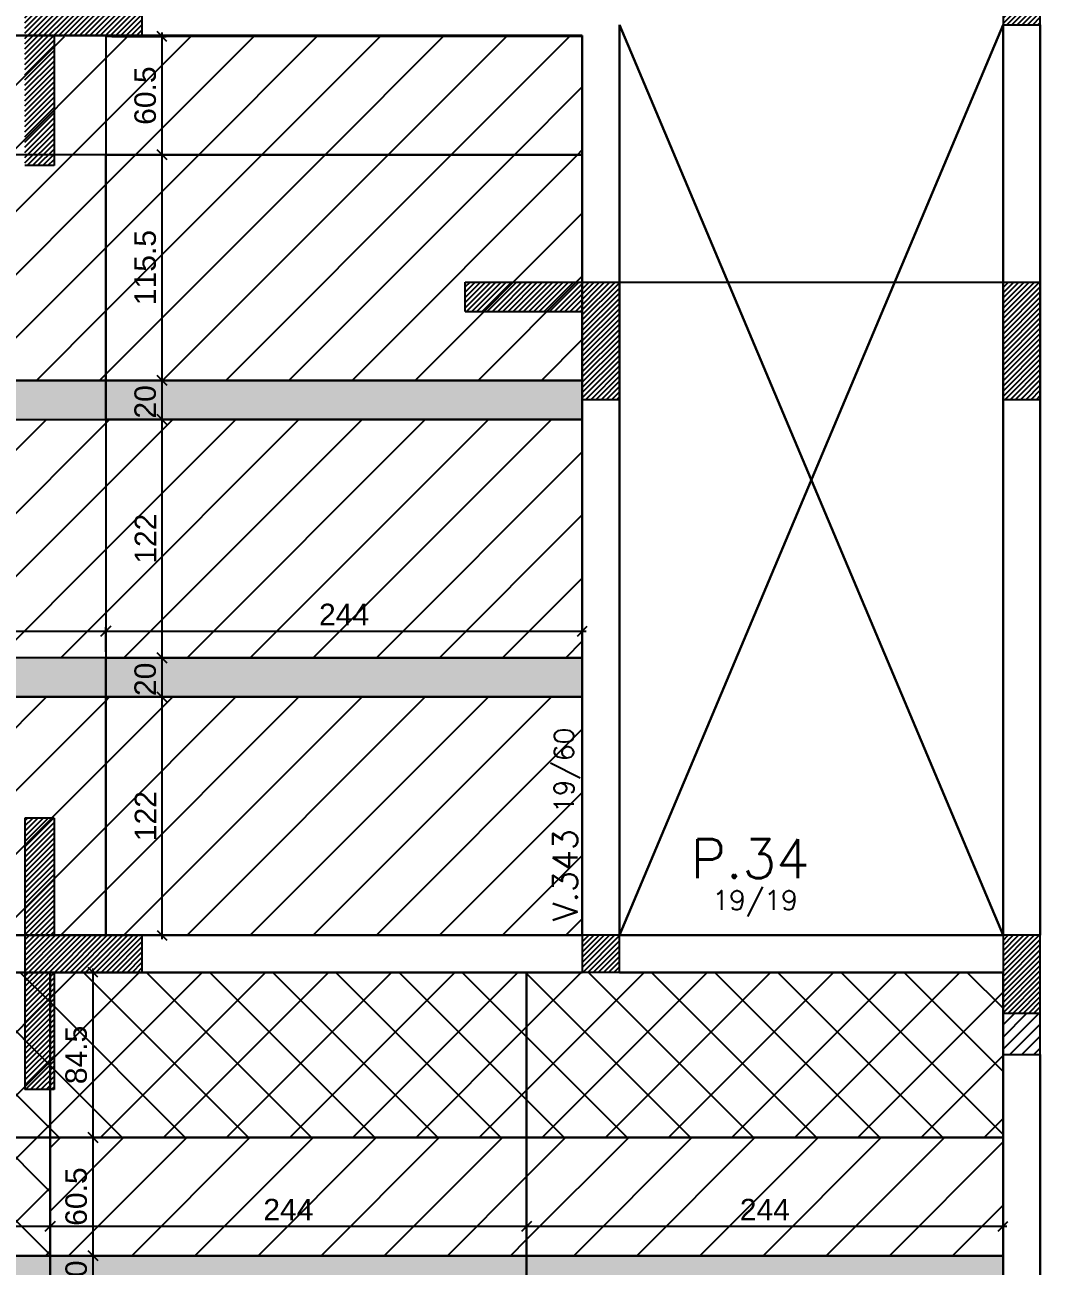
# Model space of a CAD drawing. Extents: x 534 to 8035, y 2354 to 7562.
# Drawn here: x 5209 to 5729, y 5279 to 5914 of the extents above; entities that cross this region are included whole.
import ezdxf

# ---------------------------------------------------------------- set-up
doc = ezdxf.new("R2010")
doc.units = 0
doc.layers.get('0').update_dxf_attribs({"color": 9, "linetype": 'CONTINUOUS'})
doc.layers.get('DEFPOINTS').update_dxf_attribs({"linetype": 'CONTINUOUS'})
for name, color, linetype in [('CORTE-FORMA', 1, 'CONTINUOUS'), ('FO-HACHURA_PILAR-CONT', 252, 'CONTINUOUS'), ('FO-HACHURA_PILAR-MORRE', 252, 'CONTINUOUS'), ('FO-TEXTO-VIGAS', 3, 'CONTINUOUS'), ('P-C', 1, 'CONTINUOUS'), ('P-M', 7, 'CONTINUOUS'), ('Painéis', 200, 'CONTINUOUS'), ('Reaproveitamento', 251, 'CONTINUOUS'), ('TIRAS REESCORAMENTO', 252, 'CONTINUOUS')]:
    doc.layers.add(name, color=color, linetype=linetype)
for name, color, linetype, lineweight in [('FO-Textos dos pilares', 3, 'CONTINUOUS', 20), ('FO-Vigas', 2, 'CONTINUOUS', 30), ('SEM LAJE', 8, 'CONTINUOUS', 30)]:
    doc.layers.add(name, color=color, linetype=linetype, lineweight=lineweight)
doc.styles.add('ARIAL', font='arial.ttf')
doc.styles.add('ROMANS', font='romans.shx')
doc.dimstyles.new('COTA LAJE', dxfattribs={"dimtxt": 11, "dimasz": 5, "dimexe": 2, "dimexo": 3, "dimgap": 3, "dimtad": 3, "dimdec": 1, "dimzin": 12, "dimdsep": 46, "dimtxsty": 'ARIAL', "dimblk": 'OBLIQUE', "dimcen": 10, "dimdle": 2, "dimclrd": 5, "dimclre": 5, "dimclrt": 2, "dimadec": 0, "dimazin": 3, "dimtfac": 1, "dimtdec": 1, "dimtmove": 0, "dimatfit": 3, "dimldrblk": 'OBLIQUE', "dimfxl": 1, "dimlwd": -1, "dimlwe": -1, "dimarcsym": 1})
pattern_1 = [(45, (-8897.1667, 12460.0115), (-1.32582521, 1.32582521), [])]
pattern_2 = [(45, (2e-10, -490.465), (-16.16446, 16.16446), [])]
pattern_3 = [(45, (0, -348.465), (-16.16446, 16.16446), [])]
pattern_4 = [(45, (2298.967, -169.965), (-16.16446, 16.16446), [])]

# ---------------------------------------------------------------- blocks, each defined once
blk = doc.blocks.new('_Oblique')
at = {"color": 0, "linetype": 'ByBlock', "lineweight": -2}
blk.add_line((-0.5, -0.5), (0.5, 0.5), dxfattribs=at)
blk = doc.blocks.new('*D477')
at = {"layer": 'DEFPOINTS', "color": 0, "linetype": 'Continuous', "transparency": 16777216}
for p in [(5250.68, 5570.36), (5279.49, 5570.36), (5250.68, 5448.36)]:
    blk.add_point(p, dxfattribs=at)
at = {"layer": 'Painéis', "color": 5, "linetype": 'Continuous', "transparency": 16777216}
for p, q in [((5279.49, 5446.36), (5279.49, 5572.36)), ((5253.68, 5570.36), (5281.49, 5570.36)), ((5253.68, 5448.36), (5281.49, 5448.36))]:
    blk.add_line(p, q, dxfattribs=at)
at = {"layer": 'Painéis', "color": 5, "linetype": 'Continuous', "transparency": 16777216, "xscale": 5, "yscale": 5, "zscale": 5}
for p, rotation in [((5279.49, 5570.36), 90), ((5279.49, 5448.36), 270)]:
    blk.add_blockref('_Oblique', p, dxfattribs=dict(at, rotation=rotation))
at = {"layer": 'Painéis', "color": 2, "linetype": 'Continuous', "transparency": 16777216, "insert": (5270.97, 5509.36), "char_height": 11, "attachment_point": 5, "rotation": 90, "style": 'ARIAL'}
blk.add_mtext('122', dxfattribs=at)
blk = doc.blocks.new('*D478')
at = {"layer": 'DEFPOINTS', "color": 0, "linetype": 'Continuous', "transparency": 16777216}
for p in [(5250.68, 5590.36), (5279.49, 5590.36), (5250.68, 5570.36)]:
    blk.add_point(p, dxfattribs=at)
at = {"layer": 'Painéis', "color": 5, "linetype": 'Continuous', "transparency": 16777216}
for p, q in [((5279.49, 5568.36), (5279.49, 5592.36)), ((5253.68, 5590.36), (5281.49, 5590.36)), ((5253.68, 5570.36), (5281.49, 5570.36))]:
    blk.add_line(p, q, dxfattribs=at)
at = {"layer": 'Painéis', "color": 5, "linetype": 'Continuous', "transparency": 16777216, "xscale": 5, "yscale": 5, "zscale": 5}
for p, rotation in [((5279.49, 5590.36), 90), ((5279.49, 5570.36), 270)]:
    blk.add_blockref('_Oblique', p, dxfattribs=dict(at, rotation=rotation))
at = {"layer": 'Painéis', "color": 2, "linetype": 'Continuous', "transparency": 16777216, "insert": (5270.88, 5579.36), "char_height": 11, "attachment_point": 5, "rotation": 90, "style": 'ARIAL'}
blk.add_mtext('20', dxfattribs=at)
blk = doc.blocks.new('*D479')
at = {"layer": 'DEFPOINTS', "color": 0, "linetype": 'Continuous', "transparency": 16777216}
for p in [(5250.68, 5712.36), (5279.49, 5712.36), (5250.68, 5590.36)]:
    blk.add_point(p, dxfattribs=at)
at = {"layer": 'Painéis', "color": 5, "linetype": 'Continuous', "transparency": 16777216}
for p, q in [((5253.68, 5712.36), (5281.49, 5712.36)), ((5279.49, 5588.36), (5279.49, 5714.36)), ((5253.68, 5590.36), (5281.49, 5590.36))]:
    blk.add_line(p, q, dxfattribs=at)
at = {"layer": 'Painéis', "color": 5, "linetype": 'Continuous', "transparency": 16777216, "xscale": 5, "yscale": 5, "zscale": 5}
for p, rotation in [((5279.49, 5712.36), 90), ((5279.49, 5590.36), 270)]:
    blk.add_blockref('_Oblique', p, dxfattribs=dict(at, rotation=rotation))
at = {"layer": 'Painéis', "color": 2, "linetype": 'Continuous', "transparency": 16777216, "insert": (5270.97, 5651.36), "char_height": 11, "attachment_point": 5, "rotation": 90, "style": 'ARIAL'}
blk.add_mtext('122', dxfattribs=at)
blk = doc.blocks.new('*D480')
at = {"layer": 'DEFPOINTS', "color": 0, "linetype": 'Continuous', "transparency": 16777216}
for p in [(5250.68, 5732.36), (5279.49, 5732.36), (5250.68, 5712.36)]:
    blk.add_point(p, dxfattribs=at)
at = {"layer": 'Painéis', "color": 5, "linetype": 'Continuous', "transparency": 16777216}
for p, q in [((5253.68, 5732.36), (5281.49, 5732.36)), ((5279.49, 5710.36), (5279.49, 5734.36)), ((5253.68, 5712.36), (5281.49, 5712.36))]:
    blk.add_line(p, q, dxfattribs=at)
at = {"layer": 'Painéis', "color": 5, "linetype": 'Continuous', "transparency": 16777216, "xscale": 5, "yscale": 5, "zscale": 5}
for p, rotation in [((5279.49, 5732.36), 90), ((5279.49, 5712.36), 270)]:
    blk.add_blockref('_Oblique', p, dxfattribs=dict(at, rotation=rotation))
at = {"layer": 'Painéis', "color": 2, "linetype": 'Continuous', "transparency": 16777216, "insert": (5270.88, 5721.36), "char_height": 11, "attachment_point": 5, "rotation": 90, "style": 'ARIAL'}
blk.add_mtext('20', dxfattribs=at)
blk = doc.blocks.new('*D481')
at = {"layer": 'DEFPOINTS', "color": 0, "linetype": 'Continuous', "transparency": 16777216}
for p in [(5250.68, 5847.86), (5279.49, 5847.86), (5250.68, 5732.36)]:
    blk.add_point(p, dxfattribs=at)
at = {"layer": 'Painéis', "color": 5, "linetype": 'Continuous', "transparency": 16777216}
for p, q in [((5253.68, 5847.86), (5281.49, 5847.86)), ((5279.49, 5730.36), (5279.49, 5849.86)), ((5253.68, 5732.36), (5281.49, 5732.36))]:
    blk.add_line(p, q, dxfattribs=at)
at = {"layer": 'Painéis', "color": 5, "linetype": 'Continuous', "transparency": 16777216, "xscale": 5, "yscale": 5, "zscale": 5}
for p, rotation in [((5279.49, 5847.86), 90), ((5279.49, 5732.36), 270)]:
    blk.add_blockref('_Oblique', p, dxfattribs=dict(at, rotation=rotation))
at = {"layer": 'Painéis', "color": 2, "linetype": 'Continuous', "transparency": 16777216, "insert": (5270.88, 5790.11), "char_height": 11, "attachment_point": 5, "rotation": 90, "style": 'ARIAL'}
blk.add_mtext('115.5', dxfattribs=at)
blk = doc.blocks.new('*D482')
at = {"layer": 'DEFPOINTS', "color": 0, "linetype": 'Continuous', "transparency": 16777216}
for p in [(5250.68, 5908.4), (5279.49, 5908.4), (5250.68, 5847.86)]:
    blk.add_point(p, dxfattribs=at)
at = {"layer": 'Painéis', "color": 5, "linetype": 'Continuous', "transparency": 16777216}
for p, q in [((5279.49, 5845.86), (5279.49, 5910.4)), ((5253.68, 5908.4), (5281.49, 5908.4)), ((5253.68, 5847.86), (5281.49, 5847.86))]:
    blk.add_line(p, q, dxfattribs=at)
at = {"layer": 'Painéis', "color": 5, "linetype": 'Continuous', "transparency": 16777216, "xscale": 5, "yscale": 5, "zscale": 5}
for p, rotation in [((5279.49, 5908.4), 90), ((5279.49, 5847.86), 270)]:
    blk.add_blockref('_Oblique', p, dxfattribs=dict(at, rotation=rotation))
at = {"layer": 'Painéis', "color": 2, "linetype": 'Continuous', "transparency": 16777216, "insert": (5270.88, 5878.13), "char_height": 11, "attachment_point": 5, "rotation": 90, "style": 'ARIAL'}
blk.add_mtext('60.5', dxfattribs=at)
blk = doc.blocks.new('*D483')
at = {"layer": 'DEFPOINTS', "color": 0, "linetype": 'Continuous', "transparency": 16777216}
for p in [(5250.68, 5604.04), (5006.68, 5590.36), (5250.68, 5590.36)]:
    blk.add_point(p, dxfattribs=at)
at = {"layer": 'Painéis', "color": 5, "linetype": 'Continuous', "transparency": 16777216}
for p, q in [((5004.68, 5604.04), (5252.68, 5604.04)), ((5006.68, 5593.36), (5006.68, 5606.04)), ((5250.68, 5593.36), (5250.68, 5606.04))]:
    blk.add_line(p, q, dxfattribs=at)
at = {"layer": 'Painéis', "color": 5, "linetype": 'Continuous', "transparency": 16777216, "xscale": 5, "yscale": 5, "zscale": 5, "rotation": 180}
blk.add_blockref('_Oblique', (5006.68, 5604.04), dxfattribs=at)
at = {"layer": 'Painéis', "color": 5, "linetype": 'Continuous', "transparency": 16777216, "xscale": 5, "yscale": 5, "zscale": 5}
blk.add_blockref('_Oblique', (5250.68, 5604.04), dxfattribs=at)
at = {"layer": 'Painéis', "color": 2, "linetype": 'Continuous', "transparency": 16777216, "insert": (5128.68, 5612.57), "char_height": 11, "attachment_point": 5, "style": 'ARIAL'}
blk.add_mtext('244', dxfattribs=at)
blk = doc.blocks.new('*D484')
at = {"layer": 'DEFPOINTS', "color": 0, "linetype": 'Continuous', "transparency": 16777216}
for p in [(5494.68, 5604.04), (5250.68, 5590.36), (5494.68, 5590.36)]:
    blk.add_point(p, dxfattribs=at)
at = {"layer": 'Painéis', "color": 5, "linetype": 'Continuous', "transparency": 16777216}
for p, q in [((5248.68, 5604.04), (5496.68, 5604.04)), ((5250.68, 5593.36), (5250.68, 5606.04)), ((5494.68, 5593.36), (5494.68, 5606.04))]:
    blk.add_line(p, q, dxfattribs=at)
at = {"layer": 'Painéis', "color": 5, "linetype": 'Continuous', "transparency": 16777216, "xscale": 5, "yscale": 5, "zscale": 5, "rotation": 180}
blk.add_blockref('_Oblique', (5250.68, 5604.04), dxfattribs=at)
at = {"layer": 'Painéis', "color": 5, "linetype": 'Continuous', "transparency": 16777216, "xscale": 5, "yscale": 5, "zscale": 5}
blk.add_blockref('_Oblique', (5494.68, 5604.04), dxfattribs=at)
at = {"layer": 'Painéis', "color": 2, "linetype": 'Continuous', "transparency": 16777216, "insert": (5372.68, 5612.57), "char_height": 11, "attachment_point": 5, "style": 'ARIAL'}
blk.add_mtext('244', dxfattribs=at)
blk = doc.blocks.new('*D521')
at = {"layer": 'DEFPOINTS', "color": 0, "linetype": 'Continuous', "transparency": 16777216}
for p in [(5222.15, 5344.86), (5244.16, 5344.86), (5222.15, 5284.36)]:
    blk.add_point(p, dxfattribs=at)
at = {"layer": 'Painéis', "color": 5, "linetype": 'Continuous', "transparency": 16777216}
for p, q in [((5225.15, 5344.86), (5246.16, 5344.86)), ((5244.16, 5282.36), (5244.16, 5346.86)), ((5225.15, 5284.36), (5246.16, 5284.36))]:
    blk.add_line(p, q, dxfattribs=at)
at = {"layer": 'Painéis', "color": 5, "linetype": 'Continuous', "transparency": 16777216, "xscale": 5, "yscale": 5, "zscale": 5}
for p, rotation in [((5244.16, 5344.86), 90), ((5244.16, 5284.36), 270)]:
    blk.add_blockref('_Oblique', p, dxfattribs=dict(at, rotation=rotation))
at = {"layer": 'Painéis', "color": 2, "linetype": 'Continuous', "transparency": 16777216, "insert": (5235.54, 5314.61), "char_height": 11, "attachment_point": 5, "rotation": 90, "style": 'ARIAL'}
blk.add_mtext('60.5', dxfattribs=at)
blk = doc.blocks.new('*D522')
at = {"layer": 'DEFPOINTS', "color": 0, "linetype": 'Continuous', "transparency": 16777216}
for p in [(5222.15, 5429.36), (5244.16, 5429.36), (5222.15, 5344.86)]:
    blk.add_point(p, dxfattribs=at)
at = {"layer": 'Painéis', "color": 5, "linetype": 'Continuous', "transparency": 16777216}
for p, q in [((5225.15, 5429.36), (5246.16, 5429.36)), ((5244.16, 5342.86), (5244.16, 5431.36)), ((5225.15, 5344.86), (5246.16, 5344.86))]:
    blk.add_line(p, q, dxfattribs=at)
at = {"layer": 'Painéis', "color": 5, "linetype": 'Continuous', "transparency": 16777216, "xscale": 5, "yscale": 5, "zscale": 5}
for p, rotation in [((5244.16, 5429.36), 90), ((5244.16, 5344.86), 270)]:
    blk.add_blockref('_Oblique', p, dxfattribs=dict(at, rotation=rotation))
at = {"layer": 'Painéis', "color": 2, "linetype": 'Continuous', "transparency": 16777216, "insert": (5235.54, 5387.11), "char_height": 11, "attachment_point": 5, "rotation": 90, "style": 'ARIAL'}
blk.add_mtext('84.5', dxfattribs=at)
blk = doc.blocks.new('*D523')
at = {"layer": 'DEFPOINTS', "color": 0, "linetype": 'Continuous', "transparency": 16777216}
for p in [(5222.15, 5284.36), (5244.16, 5284.36), (5222.15, 5264.36)]:
    blk.add_point(p, dxfattribs=at)
at = {"layer": 'Painéis', "color": 5, "linetype": 'Continuous', "transparency": 16777216}
for p, q in [((5244.16, 5262.36), (5244.16, 5286.36)), ((5225.15, 5284.36), (5246.16, 5284.36)), ((5225.15, 5264.36), (5246.16, 5264.36))]:
    blk.add_line(p, q, dxfattribs=at)
at = {"layer": 'Painéis', "color": 5, "linetype": 'Continuous', "transparency": 16777216, "xscale": 5, "yscale": 5, "zscale": 5}
for p, rotation in [((5244.16, 5284.36), 90), ((5244.16, 5264.36), 270)]:
    blk.add_blockref('_Oblique', p, dxfattribs=dict(at, rotation=rotation))
at = {"layer": 'Painéis', "color": 2, "linetype": 'Continuous', "transparency": 16777216, "insert": (5235.54, 5273.36), "char_height": 11, "attachment_point": 5, "rotation": 90, "style": 'ARIAL'}
blk.add_mtext('20', dxfattribs=at)
blk = doc.blocks.new('*D524')
at = {"layer": 'DEFPOINTS', "color": 0, "linetype": 'Continuous', "transparency": 16777216}
for p in [(5222.15, 5299.44), (5004.61, 5284.36), (5222.15, 5284.36)]:
    blk.add_point(p, dxfattribs=at)
at = {"layer": 'Painéis', "color": 5, "linetype": 'Continuous', "transparency": 16777216}
for p, q in [((5002.61, 5299.44), (5224.15, 5299.44)), ((5004.61, 5287.36), (5004.61, 5301.44)), ((5222.15, 5287.36), (5222.15, 5301.44))]:
    blk.add_line(p, q, dxfattribs=at)
at = {"layer": 'Painéis', "color": 5, "linetype": 'Continuous', "transparency": 16777216, "xscale": 5, "yscale": 5, "zscale": 5, "rotation": 180}
blk.add_blockref('_Oblique', (5004.61, 5299.44), dxfattribs=at)
at = {"layer": 'Painéis', "color": 5, "linetype": 'Continuous', "transparency": 16777216, "xscale": 5, "yscale": 5, "zscale": 5}
blk.add_blockref('_Oblique', (5222.15, 5299.44), dxfattribs=at)
at = {"layer": 'Painéis', "color": 2, "linetype": 'Continuous', "transparency": 16777216, "insert": (5113.38, 5308.06), "char_height": 11, "attachment_point": 5, "style": 'ARIAL'}
blk.add_mtext('217.5', dxfattribs=at)
blk = doc.blocks.new('*D525')
at = {"layer": 'DEFPOINTS', "color": 0, "linetype": 'Continuous', "transparency": 16777216}
for p in [(5466.15, 5299.44), (5222.15, 5284.36), (5466.15, 5284.36)]:
    blk.add_point(p, dxfattribs=at)
at = {"layer": 'Painéis', "color": 5, "linetype": 'Continuous', "transparency": 16777216}
for p, q in [((5220.15, 5299.44), (5468.15, 5299.44)), ((5222.15, 5287.36), (5222.15, 5301.44)), ((5466.15, 5287.36), (5466.15, 5301.44))]:
    blk.add_line(p, q, dxfattribs=at)
at = {"layer": 'Painéis', "color": 5, "linetype": 'Continuous', "transparency": 16777216, "xscale": 5, "yscale": 5, "zscale": 5, "rotation": 180}
blk.add_blockref('_Oblique', (5222.15, 5299.44), dxfattribs=at)
at = {"layer": 'Painéis', "color": 5, "linetype": 'Continuous', "transparency": 16777216, "xscale": 5, "yscale": 5, "zscale": 5}
blk.add_blockref('_Oblique', (5466.15, 5299.44), dxfattribs=at)
at = {"layer": 'Painéis', "color": 2, "linetype": 'Continuous', "transparency": 16777216, "insert": (5344.15, 5307.96), "char_height": 11, "attachment_point": 5, "style": 'ARIAL'}
blk.add_mtext('244', dxfattribs=at)
blk = doc.blocks.new('*D526')
at = {"layer": 'DEFPOINTS', "color": 0, "linetype": 'Continuous', "transparency": 16777216}
for p in [(5710.15, 5299.44), (5466.15, 5284.36), (5710.15, 5284.36)]:
    blk.add_point(p, dxfattribs=at)
at = {"layer": 'Painéis', "color": 5, "linetype": 'Continuous', "transparency": 16777216}
for p, q in [((5464.15, 5299.44), (5712.15, 5299.44)), ((5466.15, 5287.36), (5466.15, 5301.44)), ((5710.15, 5287.36), (5710.15, 5301.44))]:
    blk.add_line(p, q, dxfattribs=at)
at = {"layer": 'Painéis', "color": 5, "linetype": 'Continuous', "transparency": 16777216, "xscale": 5, "yscale": 5, "zscale": 5, "rotation": 180}
blk.add_blockref('_Oblique', (5466.15, 5299.44), dxfattribs=at)
at = {"layer": 'Painéis', "color": 5, "linetype": 'Continuous', "transparency": 16777216, "xscale": 5, "yscale": 5, "zscale": 5}
blk.add_blockref('_Oblique', (5710.15, 5299.44), dxfattribs=at)
at = {"layer": 'Painéis', "color": 2, "linetype": 'Continuous', "transparency": 16777216, "insert": (5588.15, 5307.96), "char_height": 11, "attachment_point": 5, "style": 'ARIAL'}
blk.add_mtext('244', dxfattribs=at)

msp = doc.modelspace()

# ---------------------------------------------------------------- hatches: boundary and pattern name
at = {"layer": 'CORTE-FORMA'}
h = msp.add_hatch(dxfattribs=at)
h.set_pattern_fill('ANSI31', color=70, scale=15)
h.set_pattern_definition(pattern_1)
h.paths.add_polyline_path([(5224.19, 5908.83), (5224.19, 5842.33), (5209.19, 5842.33), (5209.19, 5998.83), (5224.19, 5998.83), (5224.19, 5938.83), (5269.19, 5938.83), (5269.19, 5908.83)])
h = msp.add_hatch(dxfattribs=at)
h.set_pattern_fill('ANSI31', color=70, scale=15)
h.set_pattern_definition(pattern_1)
h.paths.add_polyline_path([(5513.68, 5722.67), (5513.68, 5782.67), (5434.68, 5782.67), (5434.68, 5767.67), (5494.68, 5767.67), (5494.68, 5722.67)])
h = msp.add_hatch(dxfattribs=at)
h.set_pattern_fill('ANSI31', color=70, scale=15)
h.set_pattern_definition(pattern_1)
h.paths.add_polyline_path([(5729.15, 5782.67), (5729.15, 5722.67), (5710.15, 5722.67), (5710.15, 5782.67)])
h = msp.add_hatch(dxfattribs=at)
h.set_pattern_fill('ANSI31', color=70, scale=15)
h.set_pattern_definition(pattern_1)
h.paths.add_polyline_path([(5224.19, 5429.36), (5269.19, 5429.36), (5269.19, 5448.36), (5224.19, 5448.36), (5224.19, 5508.36), (5209.19, 5508.36), (5209.19, 5369.36), (5224.19, 5369.36)])
at = {"layer": 'FO-HACHURA_PILAR-CONT'}
h = msp.add_hatch(dxfattribs=at)
h.set_pattern_fill('ANSI31', color=256, scale=15)
h.set_pattern_definition(pattern_1)
h.paths.add_polyline_path([(5729.15, 5954.36), (5719.65, 5954.36), (5710.15, 5954.36), (5710.15, 5934.36), (5710.15, 5914.36), (5719.65, 5914.36), (5729.15, 5914.36), (5729.15, 5934.36)])
h = msp.add_hatch(dxfattribs=at)
h.set_pattern_fill('ANSI31', color=256, scale=15)
h.set_pattern_definition(pattern_1)
h.paths.add_polyline_path([(5513.68, 5429.36), (5513.68, 5448.36), (5494.68, 5448.36), (5494.68, 5429.36)])
h = msp.add_hatch(dxfattribs=at)
h.set_pattern_fill('ANSI31', color=256, scale=15)
h.set_pattern_definition(pattern_1)
h.paths.add_polyline_path([(5729.15, 5408.36), (5729.15, 5448.36), (5710.15, 5448.36), (5710.15, 5408.36)])
at = {"layer": 'FO-HACHURA_PILAR-MORRE'}
h = msp.add_hatch(dxfattribs=at)
h.set_pattern_fill('ANSI31', color=256, scale=35)
h.set_pattern_definition([(45, (-9116.387, 12460.0115), (-3.0935922, 3.0935922), [])])
h.paths.add_polyline_path([(5729.15, 5387.36), (5729.15, 5408.36), (5710.15, 5408.36), (5710.15, 5387.36)])
at = {"layer": 'Reaproveitamento', "linetype": 'Continuous'}
h = msp.add_hatch(dxfattribs=at)
h.set_pattern_fill('ANSI31', color=256, scale=7.2)
h.paths.add_polyline_path([(5006.68, 5847.86), (5250.68, 5847.86), (5250.68, 5908.4), (5006.68, 5908.4)])
h = msp.add_hatch(dxfattribs=at)
h.set_pattern_fill('ANSI31', color=256, scale=7.2)
h.paths.add_polyline_path([(5250.68, 5847.86), (5494.68, 5847.86), (5494.68, 5908.4), (5250.68, 5908.4)])
h = msp.add_hatch(dxfattribs=at)
h.set_pattern_fill('ANSI31', color=256, scale=7.2)
h.paths.add_polyline_path([(5006.68, 5732.36), (5250.68, 5732.36), (5250.68, 5847.86), (5006.68, 5847.86)])
h = msp.add_hatch(dxfattribs=at)
h.set_pattern_fill('ANSI31', color=256, scale=7.2)
h.paths.add_polyline_path([(5250.68, 5732.36), (5494.68, 5732.36), (5494.68, 5847.86), (5250.68, 5847.86)])
h = msp.add_hatch(dxfattribs=at)
h.set_pattern_fill('ANSI31', color=256, scale=7.2)
h.set_pattern_definition(pattern_3)
edge = h.paths.add_edge_path()
edge.add_line((5250.68, 5712.36), (5006.68, 5712.36))
edge.add_line((5006.68, 5712.36), (5006.68, 5590.36))
edge.add_line((5006.68, 5590.36), (5018.11, 5590.36))
edge.add_arc((5027.18, 5575.4), 17.5, 58.77779, 121.22221, ccw=False)
edge.add_line((5036.25, 5590.36), (5209.19, 5590.36))
edge.add_line((5209.19, 5590.36), (5224.19, 5590.36))
edge.add_line((5224.19, 5590.36), (5250.68, 5590.36))
edge.add_line((5250.68, 5590.36), (5250.68, 5712.36))
h = msp.add_hatch(dxfattribs=at)
h.set_pattern_fill('ANSI31', color=256, scale=7.2)
h.set_pattern_definition(pattern_3)
h.paths.add_polyline_path([(5250.68, 5590.36), (5494.68, 5590.36), (5494.68, 5712.36), (5250.68, 5712.36)])
h.paths.add_polyline_path([(5282.5, 5635.36), (5282.5, 5666.5), (5259.83, 5666.5), (5259.83, 5635.36)], flags=24)
h = msp.add_hatch(dxfattribs=at)
h.set_pattern_fill('ANSI31', color=256, scale=7.2)
h.set_pattern_definition(pattern_2)
edge = h.paths.add_edge_path()
edge.add_line((5250.68, 5570.36), (5006.68, 5570.36))
edge.add_line((5006.68, 5570.36), (5006.68, 5448.36))
edge.add_line((5006.68, 5448.36), (5018.11, 5448.36))
edge.add_arc((5027.18, 5433.4), 17.5, 58.77779, 121.22221, ccw=False)
edge.add_line((5036.25, 5448.36), (5209.19, 5448.36))
edge.add_line((5209.19, 5448.36), (5224.19, 5448.36))
edge.add_line((5224.19, 5448.36), (5250.68, 5448.36))
edge.add_line((5250.68, 5448.36), (5250.68, 5570.36))
h = msp.add_hatch(dxfattribs=at)
h.set_pattern_fill('ANSI31', color=256, scale=7.2)
h.set_pattern_definition(pattern_2)
h.paths.add_polyline_path([(5250.68, 5448.36), (5494.68, 5448.36), (5494.68, 5570.36), (5250.68, 5570.36)])
h.paths.add_polyline_path([(5282.5, 5493.36), (5282.5, 5524.5), (5259.83, 5524.5), (5259.83, 5493.36)], flags=24)
at = {"layer": 'Reaproveitamento', "linetype": 'ByBlock'}
h = msp.add_hatch(dxfattribs=at)
h.set_pattern_fill('ANSI37', color=256, scale=7.2)
edge = h.paths.add_edge_path()
edge.add_line((5222.15, 5429.36), (5041.54, 5429.36))
edge.add_arc((5027.18, 5439.36), 17.5, 214.8499, 325.1501, ccw=False)
edge.add_line((5012.82, 5429.36), (5009.68, 5429.36))
edge.add_line((5009.68, 5429.36), (5004.18, 5429.36))
edge.add_line((5004.18, 5429.36), (5004.18, 5344.86))
edge.add_line((5004.18, 5344.86), (5222.15, 5344.86))
edge.add_line((5222.15, 5344.86), (5222.15, 5369.36))
edge.add_line((5222.15, 5369.36), (5222.15, 5429.36))
h = msp.add_hatch(dxfattribs=at)
h.set_pattern_fill('ANSI37', color=256, scale=7.2)
h.paths.add_polyline_path([(5222.15, 5344.86), (5466.15, 5344.86), (5466.15, 5429.36), (5222.15, 5429.36)])
h = msp.add_hatch(dxfattribs=at)
h.set_pattern_fill('ANSI37', color=256, scale=7.2)
h.paths.add_polyline_path([(5466.15, 5344.86), (5710.15, 5344.86), (5710.15, 5429.36), (5466.15, 5429.36)])
h = msp.add_hatch(dxfattribs=at)
h.set_pattern_fill('ANSI37', color=256, scale=7.2)
h.paths.add_polyline_path([(5004.09, 5284.36), (5222.15, 5284.36), (5222.15, 5344.86), (5004.27, 5344.86)])
at = {"layer": 'Reaproveitamento', "linetype": 'Continuous'}
h = msp.add_hatch(dxfattribs=at)
h.set_pattern_fill('ANSI31', color=256, scale=7.2)
h.set_pattern_definition(pattern_4)
h.paths.add_polyline_path([(5222.15, 5284.36), (5466.15, 5284.36), (5466.15, 5344.86), (5222.15, 5344.86)])
h = msp.add_hatch(dxfattribs=at)
h.set_pattern_fill('ANSI31', color=256, scale=7.2)
h.set_pattern_definition(pattern_4)
h.paths.add_polyline_path([(5466.15, 5284.36), (5710.15, 5284.36), (5710.15, 5344.86), (5466.15, 5344.86)])
at = {"layer": 'TIRAS REESCORAMENTO', "linetype": 'Continuous'}
for points in [[(5250.68, 5732.36), (5006.68, 5732.36), (5006.68, 5712.36), (5250.68, 5712.36)], [(5250.68, 5712.36), (5494.68, 5712.36), (5494.68, 5732.36), (5250.68, 5732.36)], [(5250.68, 5590.36), (5006.68, 5590.36), (5006.68, 5570.36), (5250.68, 5570.36)], [(5250.68, 5570.36), (5494.68, 5570.36), (5494.68, 5590.36), (5250.68, 5590.36)], [(5222.15, 5284.36), (5004.55, 5284.36), (5004.55, 5264.36), (5222.15, 5264.36)], [(5222.15, 5264.36), (5466.15, 5264.36), (5466.15, 5284.36), (5222.15, 5284.36)], [(5466.15, 5264.36), (5710.15, 5264.36), (5710.15, 5284.36), (5466.15, 5284.36)]]:
    msp.add_hatch(color=256, dxfattribs=at).paths.add_polyline_path(points)

# ---------------------------------------------------------------- linework, layer by layer
at = {"layer": 'CORTE-FORMA'}
for p, q in [((5269.19, 5938.83), (5269.19, 5908.83)), ((5224.19, 5908.83), (5224.19, 5842.33)), ((5269.19, 5908.83), (5224.19, 5908.83)), ((5434.68, 5782.67), (5513.68, 5782.67)), ((5513.68, 5722.67), (5513.68, 5782.67)), ((5710.15, 5782.67), (5729.15, 5782.67)), ((5710.15, 5782.67), (5710.15, 5722.67)), ((5729.15, 5782.67), (5729.15, 5722.67)), ((5434.68, 5767.67), (5494.68, 5767.67)), ((5494.68, 5722.67), (5494.68, 5767.67)), ((5494.68, 5722.67), (5513.68, 5722.67)), ((5710.15, 5722.67), (5729.15, 5722.67)), ((5209.19, 5508.36), (5209.19, 5369.36)), ((5224.19, 5508.36), (5224.19, 5448.36)), ((5224.19, 5448.36), (5269.19, 5448.36)), ((5269.19, 5448.36), (5269.19, 5429.36)), ((5224.19, 5429.36), (5224.19, 5369.36)), ((5224.19, 5429.36), (5269.19, 5429.36))]:
    msp.add_line(p, q, dxfattribs=at)
at = {"layer": 'CORTE-FORMA', "color": 70}
for p, q in [((5224.19, 5842.33), (5209.19, 5842.33)), ((5434.68, 5767.67), (5434.68, 5782.67)), ((5224.19, 5508.36), (5209.19, 5508.36)), ((5224.19, 5369.36), (5209.19, 5369.36))]:
    msp.add_line(p, q, dxfattribs=at)
at = {"layer": 'CORTE-FORMA', "color": 8}
msp.add_line((5513.68, 5782.67), (5710.15, 5782.67), dxfattribs=at)
at = {"layer": 'FO-Vigas'}
for p, q in [((5513.68, 5448.36), (5513.68, 5914.36)), ((5710.15, 5914.36), (5710.15, 5448.36)), ((5729.15, 5914.36), (5729.15, 5448.36)), ((5494.68, 5908.83), (5036.14, 5908.83)), ((5494.68, 5448.36), (5494.68, 5908.83)), ((5494.68, 5448.36), (5042.19, 5448.36)), ((5513.68, 5448.36), (5710.15, 5448.36)), ((5494.68, 5429.36), (5041.54, 5429.36)), ((5513.68, 5429.36), (5710.15, 5429.36)), ((5710.15, 5387.36), (5710.15, 5142.36)), ((5729.15, 5387.36), (5729.15, 5142.36))]:
    msp.add_line(p, q, dxfattribs=at)
at = {"layer": 'P-C'}
for p, q in [((5513.68, 5448.36), (5494.68, 5448.36)), ((5494.68, 5448.36), (5494.68, 5429.36)), ((5513.68, 5429.36), (5513.68, 5448.36)), ((5513.68, 5448.36), (5513.68, 5448.36)), ((5729.15, 5448.36), (5710.15, 5448.36)), ((5710.15, 5448.36), (5710.15, 5408.36)), ((5729.15, 5408.36), (5729.15, 5448.36)), ((5729.15, 5448.36), (5729.15, 5448.36)), ((5513.68, 5429.36), (5494.68, 5429.36)), ((5729.15, 5408.36), (5710.15, 5408.36))]:
    msp.add_line(p, q, dxfattribs=at)
msp.add_lwpolyline([(5729.15, 5954.36), (5719.65, 5954.36), (5710.15, 5954.36), (5710.15, 5934.36), (5710.15, 5914.36), (5719.65, 5914.36), (5729.15, 5914.36), (5729.15, 5934.36), (5729.15, 5954.36)], close=True, dxfattribs=at)
at = {"layer": 'P-M'}
for p, q in [((5710.15, 5408.36), (5710.15, 5387.36)), ((5729.15, 5387.36), (5729.15, 5408.36)), ((5710.15, 5387.36), (5729.15, 5387.36))]:
    msp.add_line(p, q, dxfattribs=at)
at = {"layer": 'Painéis', "linetype": 'Continuous'}
for points in [[(5250.68, 5847.86), (5494.68, 5847.86), (5494.68, 5908.4), (5250.68, 5908.4)], [(5006.68, 5732.36), (5250.68, 5732.36), (5250.68, 5847.86), (5006.68, 5847.86)], [(5250.68, 5732.36), (5494.68, 5732.36), (5494.68, 5847.86), (5250.68, 5847.86)], [(5250.68, 5732.36), (5006.68, 5732.36), (5006.68, 5712.36), (5250.68, 5712.36)], [(5250.68, 5712.36), (5494.68, 5712.36), (5494.68, 5732.36), (5250.68, 5732.36)], [(5250.68, 5590.36), (5494.68, 5590.36), (5494.68, 5712.36), (5250.68, 5712.36)], [(5250.68, 5590.36), (5006.68, 5590.36), (5006.68, 5570.36), (5250.68, 5570.36)], [(5250.68, 5570.36), (5494.68, 5570.36), (5494.68, 5590.36), (5250.68, 5590.36)], [(5250.68, 5448.36), (5494.68, 5448.36), (5494.68, 5570.36), (5250.68, 5570.36)], [(5222.15, 5344.86), (5466.15, 5344.86), (5466.15, 5429.36), (5222.15, 5429.36)], [(5466.15, 5344.86), (5710.15, 5344.86), (5710.15, 5429.36), (5466.15, 5429.36)], [(5004.09, 5284.36), (5222.15, 5284.36), (5222.15, 5344.86), (5004.27, 5344.86)], [(5222.15, 5284.36), (5466.15, 5284.36), (5466.15, 5344.86), (5222.15, 5344.86)], [(5466.15, 5284.36), (5710.15, 5284.36), (5710.15, 5344.86), (5466.15, 5344.86)], [(5222.15, 5284.36), (5004.55, 5284.36), (5004.55, 5264.36), (5222.15, 5264.36)], [(5222.15, 5264.36), (5466.15, 5264.36), (5466.15, 5284.36), (5222.15, 5284.36)], [(5466.15, 5264.36), (5710.15, 5264.36), (5710.15, 5284.36), (5466.15, 5284.36)]]:
    msp.add_lwpolyline(points, close=True, dxfattribs=at)
for points in [[(5250.68, 5570.36), (5006.68, 5570.36), (5006.68, 5448.36), (5012.17, 5448.36, -0.566352), (5042.19, 5448.36), (5209.19, 5448.36), (5209.19, 5448.36), (5224.19, 5448.36), (5224.19, 5448.36), (5250.68, 5448.36)], [(5222.15, 5429.36), (5041.54, 5429.36, -0.522233), (5012.82, 5429.36), (5009.68, 5429.36), (5004.18, 5429.36), (5004.18, 5344.86), (5222.15, 5344.86), (5222.15, 5369.36), (5222.15, 5369.36)]]:
    msp.add_lwpolyline(points, format="xyb", close=True, dxfattribs=at)
at = {"layer": 'SEM LAJE'}
for p, q in [((5710.15, 5914.36), (5513.68, 5448.36)), ((5513.68, 5914.36), (5710.15, 5448.36))]:
    msp.add_line(p, q, dxfattribs=at)

# ---------------------------------------------------------------- texts
at = {"layer": 'FO-TEXTO-VIGAS', "style": 'ROMANS'}
msp.add_text('19/60', height=10, rotation=90, dxfattribs=at).set_placement((5490.32, 5510.92))
at = {"layer": 'FO-TEXTO-VIGAS', "color": 1, "style": 'ROMANS'}
msp.add_text('V.343', height=12.5, rotation=90, dxfattribs=at).set_placement((5492.15, 5455.54))
at = {"layer": 'FO-Textos dos pilares', "color": 1, "style": 'ROMANS'}
msp.add_text('P.34', height=20, dxfattribs=at).set_placement((5550.19, 5477.63))
at = {"layer": 'FO-Textos dos pilares', "color": 3, "style": 'ROMANS'}
msp.add_text('19/19', height=10, dxfattribs=at).set_placement((5561.28, 5461.33))

# ---------------------------------------------------------------- dimensions: what is measured, and where the dimension line sits
at = {"layer": 'Painéis', "linetype": 'Continuous'}
for base, p1, p2, picture, middle in [((5279.49, 5908.4), (5250.68, 5847.86), (5250.68, 5908.4), '*D482', (5270.88, 5878.13)), ((5279.49, 5847.86), (5250.68, 5732.36), (5250.68, 5847.86), '*D481', (5270.88, 5790.11)), ((5279.49, 5712.36), (5250.68, 5590.36), (5250.68, 5712.36), '*D479', (5270.97, 5651.36)), ((5279.49, 5570.36), (5250.68, 5448.36), (5250.68, 5570.36), '*D477', (5270.97, 5509.36)), ((5244.16, 5429.36), (5222.15, 5344.86), (5222.15, 5429.36), '*D522', (5235.54, 5387.11)), ((5244.16, 5344.86), (5222.15, 5284.36), (5222.15, 5344.86), '*D521', (5235.54, 5314.61))]:
    dim = msp.add_linear_dim(base=base, p1=p1, p2=p2, angle=90, dimstyle='COTA LAJE', dxfattribs=at)
    dim.commit()
    dim.dimension.update_dxf_attribs({"geometry": picture, "text_midpoint": middle})
for base, p1, p2, picture, middle in [((5279.49, 5732.36), (5250.68, 5712.36), (5250.68, 5732.36), '*D480', (5279.49, 5721.36)), ((5279.49, 5590.36), (5250.68, 5570.36), (5250.68, 5590.36), '*D478', (5279.49, 5579.36)), ((5244.16, 5284.36), (5222.15, 5264.36), (5222.15, 5284.36), '*D523', (5244.16, 5273.36))]:
    dim = msp.add_linear_dim(base=base, p1=p1, p2=p2, angle=90, dimstyle='COTA LAJE', dxfattribs=at)
    dim.commit()
    dim.dimension.update_dxf_attribs({"geometry": picture, "text_midpoint": middle, "dimtype": 160})
for base, p1, p2, picture, middle in [((5250.68, 5604.04), (5006.68, 5590.36), (5250.68, 5590.36), '*D483', (5128.68, 5612.57)), ((5494.68, 5604.04), (5250.68, 5590.36), (5494.68, 5590.36), '*D484', (5372.68, 5612.57)), ((5222.15, 5299.44), (5004.61, 5284.36), (5222.15, 5284.36), '*D524', (5113.38, 5308.06)), ((5466.15, 5299.44), (5222.15, 5284.36), (5466.15, 5284.36), '*D525', (5344.15, 5307.96)), ((5710.15, 5299.44), (5466.15, 5284.36), (5710.15, 5284.36), '*D526', (5588.15, 5307.96))]:
    dim = msp.add_linear_dim(base=base, p1=p1, p2=p2, dimstyle='COTA LAJE', dxfattribs=at)
    dim.commit()
    dim.dimension.update_dxf_attribs({"geometry": picture, "text_midpoint": middle})

doc.saveas('drawing.dxf')
